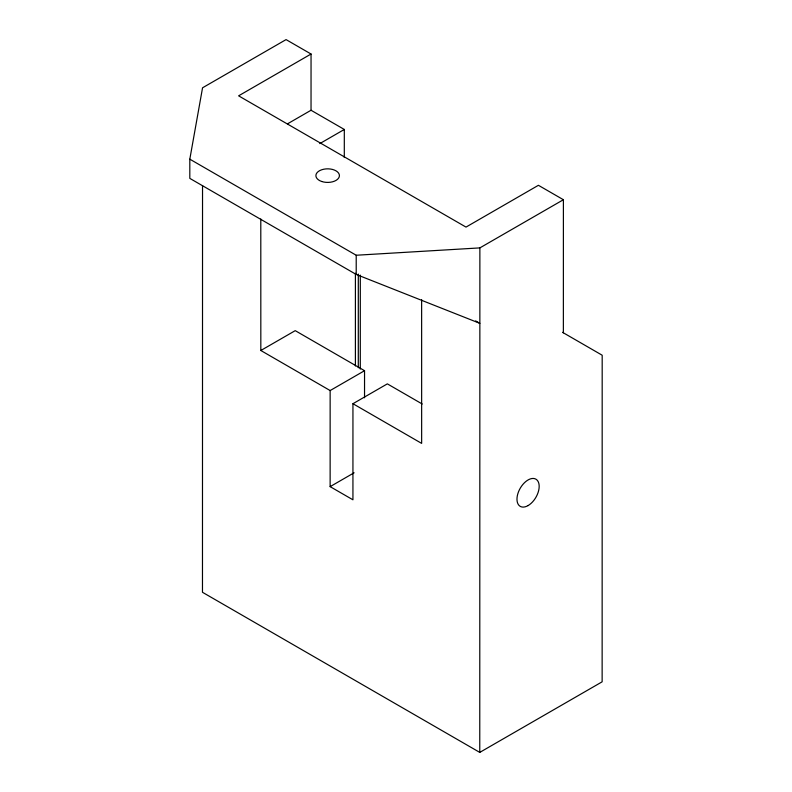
<?xml version="1.0" encoding="UTF-8"?>
<svg xmlns="http://www.w3.org/2000/svg" width="792" height="792" viewBox="0 0 792 792"><rect width="100%" height="100%" fill="white"/><g stroke="black" fill="none" stroke-linecap="round" stroke-linejoin="round"><path stroke-width="1.19" d="M287.605 123.78L311.038 110.256L311.048 54.024L286.07 39.6L202.554 87.793L189.813 159.172L189.813 178.378L356.212 274.438L479.853 323.344L475.626 320.899M202.534 185.506L202.475 592.287L479.764 752.4L602.138 681.813L602.187 355.232L562.548 332.333M422.225 404.009L387.347 383.863L352.945 403.712L352.935 499.802L330.135 486.635L330.145 390.555L260.825 350.5L260.796 218.998M344.302 157.519L344.312 129.462L311.038 110.256M355.4 365.993L355.41 273.21M356.212 274.438L356.212 255.242L189.813 159.172M358.301 367.765L358.311 274.072M360.291 369.082L360.31 275.121M364.538 397.792L364.548 370.696L295.228 330.65L260.825 350.5M479.764 752.4L479.873 247.896L563.399 199.723L563.369 332.798M311.048 54.024L238.61 95.832L466.003 227.096L538.412 185.298L563.399 199.723M319.81 143.609L344.312 129.462M330.145 390.555L364.548 370.696M330.135 486.635L354.113 472.794M356.212 255.242L479.873 247.896M352.945 403.712L421.651 443.391L421.631 299.564M528.076 505.583A15.682 9.059 -60 0 0 537.689 480.823A15.682 9.059 -60 0 0 518.463 491.911A15.682 9.059 -60 0 0 528.076 505.583M321.77 181.507A11.761 6.791 0 0 0 339.422 175.626A11.761 6.791 0 0 0 321.78 169.745A11.761 6.791 0 0 0 321.77 181.507"/></g></svg>
